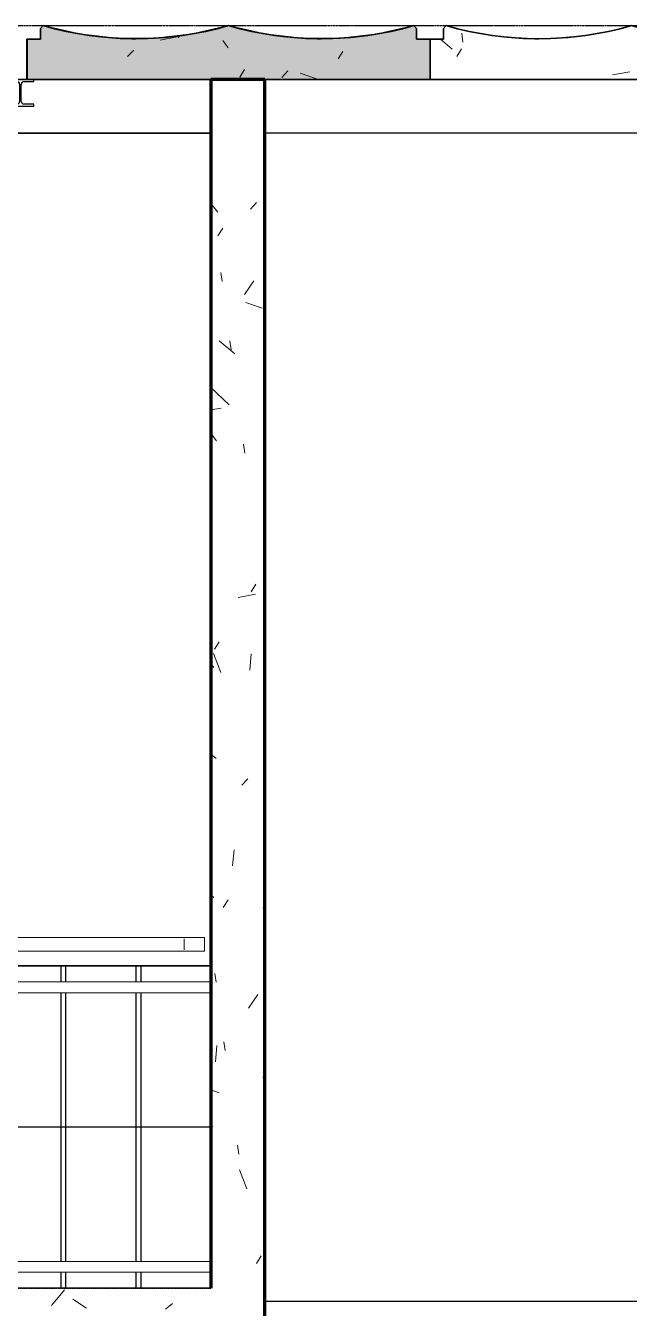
# Model space of a CAD drawing. Header units: millimetres. Extents: x -4391136 to -1798569, y -886572 to -291056.
# Drawn here: x -2498308 to -2496060, y -387986 to -383211 of the extents above; entities that cross this region are included whole.
import ezdxf
from ezdxf.enums import TextEntityAlignment as Align

# ---------------------------------------------------------------- set-up
doc = ezdxf.new("R2010")
doc.units = ezdxf.units.MM
doc.set_wipeout_variables(frame=1)
for name, pattern in [('CENTER', [50.800000000000004, 31.75, -6.35, 6.35, -6.35]), ('TA_GL_000.70000', [1.925, 0.7, -0.175, 0.175, -0.175, 0.7]), ('Xref-C-1-PP17-AR-2214-01-B$0$DPA_Grid _ Level 100', [10, 5.5, -1.6, 1.3, -1.6]), ('Xref-C-1-PP17-AR-2214-01-B$0$Hidden', [7.143800000000001, 4.7625, -2.3813])]:
    doc.linetypes.add(name, pattern=pattern)
doc.layers.add('000 - 0_HIDE_OBJ_FRAMING_DEF_DIMS', color=7, linetype='Continuous', plot=False)
for name, color, linetype in [('000 - 0_SYM_DWG_GRID-BUBBLE_MAIN_COLOR_1', 7, 'Continuous'), ('000 - 0_SYM_DWG_GRIDLINE_MAIN_COLOR_251', 7, 'Continuous'), ('000 - CONCRETE_COL_CUT_COLOR_1', 7, 'Continuous'), ('000 - CONCRETE_COL_HATCH_', 7, 'Continuous'), ('000 - CONCRETE_COL_WIPEOUT_', 7, 'Continuous'), ('000 - EXISTING_PRECAST_CUT_COLOR_4', 7, 'Continuous'), ('000 - GRID', 7, 'CENTER'), ('_PP-Dim', 7, 'Continuous'), ('Xref-C-1-PP17-AR-2214-01-B$0$A-DETL', 7, 'Continuous'), ('Xref-C-1-PP17-AR-2214-01-B$0$A-DETL-MBND', 7, 'Xref-C-1-PP17-AR-2214-01-B$0$Hidden'), ('Xref-C-1-PP17-AR-2214-01-B$0$A-FLOR-E', 7, 'Continuous'), ('Xref-C-1-PP17-AR-2214-01-B$0$A-FLOR-HRAL', 7, 'Continuous'), ('Xref-C-1-PP17-AR-2214-01-B$0$A-GLAZ-CURT', 7, 'Continuous'), ('Xref-C-1-PP17-AR-2214-01-B$0$A-Wall', 7, 'Continuous'), ('Xref-C-1-PP17-AR-2214-01-B$0$A-WALL-PATT', 7, 'Continuous'), ('Xref-C-1-PP17-AR-2214-01-B$0$S-BEAM', 7, 'Continuous'), ('Xref-C-1-PP17-AR-2214-01-B$0$S-COLS', 7, 'Continuous'), ('Xref-C-1-PP17-AR-2214-01-B$0$S-COLS-E', 7, 'Continuous'), ('Xref-C-1-PP17-AR-2214-01-B$0$S-STRS-ANNO', 7, 'Continuous'), ('Xref-C-1-PP17-AR-2214-01-B$0$S-STRS-E', 7, 'Continuous'), ('Xref-C-1-PP17-AR-2214-01-B$0$WALL-E', 7, 'Continuous')]:
    doc.layers.add(name, color=color, linetype=linetype)
doc.styles.add('Arial', font='arial.ttf', dxfattribs={"height": 1500})
doc.styles.add('TA', font='', dxfattribs={"height": 4.5})
doc.styles.get('TA').set_extended_font_data('Cordia New')

# ---------------------------------------------------------------- blocks, each defined once
blk = doc.blocks.new('*U1277')
at = {"layer": '000 - 0_SYM_DWG_GRIDLINE_MAIN_COLOR_251', "color": 7, "linetype": 'ByBlock', "ltscale": 5}
blk.add_line((29.9999999999998, 0), (-560.4999999999969, 6.311186212045594e-14), dxfattribs=at)
at = {"color": 7, "style": 'TA', "flags": 1}
blk.add_attdef('LOCATION', (5.999999999999999, -6.000000000000001), '', height=4.5, rotation=270, dxfattribs=at)
at = {"layer": '000 - 0_SYM_DWG_GRID-BUBBLE_MAIN_COLOR_1', "color": 7, "style": 'Arial'}
blk.add_attdef('GRID-HEAD', text='', height=4.000000000000002, rotation=179.9999999999913, dxfattribs=at).set_placement((73.74999998541176, -3.552713678800501e-15), align=Align.MIDDLE_CENTER)
blk = doc.blocks.new('W-1-PP17-ENT2_REV00_20260526-152343_LOPF_MAIN_DIMS')
at = {"layer": '000 - GRID', "color": 7, "linetype": 'TA_GL_000.70000', "xscale": 50.00000000000036, "yscale": 50.00000000000036, "zscale": 50.00000000000036, "rotation": 180}
blk.add_blockref('*U1277', (-26525, 5.820766091346741e-11), dxfattribs=at)
blk = doc.blocks.new('Xref-C-1-PP17-AR-2214-01-B$0$Handrail Type - Handrail_Internal_-V69-ENTRANCE 2 - LOWER ROOF FLOOR PLAN01-flat-1')
at = {"layer": 'Xref-C-1-PP17-AR-2214-01-B$0$A-FLOR-HRAL', "color": 7, "lineweight": 9}
for p, q in [((-2735542.735888853, -498898.9466707956), (-2735542.735888853, -500278.9466707956)), ((-2735502.735888853, -498898.9466707956), (-2735502.735888853, -500278.9466707956))]:
    blk.add_line(p, q, dxfattribs=at)
blk = doc.blocks.new('Xref-C-1-PP17-AR-2214-01-B$0$Handrail Type - Handrail_Internal_-25764025-ENTRANCE 2 - LOWER ROOF FLOOR PLAN01-flat-1')
at = {"layer": 'Xref-C-1-PP17-AR-2214-01-B$0$A-FLOR-HRAL', "color": 7, "lineweight": 9}
for p, q in [((-2735542.735888856, -498898.9466707961), (-2735542.735888856, -500284.6825953241)), ((-2735502.735888856, -500284.6825953241), (-2735502.735888856, -498898.9466707961))]:
    blk.add_line(p, q, dxfattribs=at)
blk = doc.blocks.new('Xref-C-1-PP17-AR-2214-01-B$0$Handrail Type - Handrail_Internal_-V58-ENTRANCE 2 - LOWER ROOF FLOOR PLAN01-flat-1')
at = {"layer": 'Xref-C-1-PP17-AR-2214-01-B$0$A-FLOR-HRAL', "color": 7, "lineweight": 9}
for p, q in [((-2736582.735888851, -498898.9466707956), (-2736582.735888851, -500278.9466707956)), ((-2736542.735888852, -498898.9466707956), (-2736542.735888852, -500278.9466707956))]:
    blk.add_line(p, q, dxfattribs=at)
blk = doc.blocks.new('Xref-C-1-PP17-AR-2214-01-B$0$Handrail Type - Handrail_Internal_-18879586-ENTRANCE 2 - LOWER ROOF FLOOR PLAN01-flat-1')
at = {"layer": 'Xref-C-1-PP17-AR-2214-01-B$0$A-FLOR-HRAL', "color": 7, "lineweight": 9}
for p, q in [((-2736582.735888854, -498898.9466707961), (-2736582.735888854, -499709.5466478929)), ((-2736542.735888855, -499709.5466478929), (-2736542.735888855, -498898.9466707961))]:
    blk.add_line(p, q, dxfattribs=at)
blk = doc.blocks.new('Xref-C-1-PP17-AR-2214-01-B$0$H-Wide Flange-Column - H100x100x17_2-V80-ENTRANCE 2 - LOWER ROOF FLOOR PLAN01-flat-1')
at = {"layer": 'Xref-C-1-PP17-AR-2214-01-B$0$S-COLS-E', "lineweight": 9}
h = blk.add_hatch(dxfattribs=at)
h.set_pattern_fill('ACET-2D-FP_39', angle=270.0000000000004, style=0, pattern_type=2)
h.set_pattern_definition([(45.00000000000043, (2739892.744999996, 499608.3970000211), (-251.4471713899382, 251.4471713899344), []), (45.00000000000043, (2739892.744999996, 499989.3970000211), (-251.4471713899382, 251.4471713899344), [])])
h.paths.add_polyline_path([(-50.00000000372529, -50.00000000058208), (-46.06587616959587, -50.00000000058208), (-42.00000000372529, -50.00000000058208), (-42.00000000372529, -13.00000000058208), (-39.07106781518087, -5.928932188719045), (-32.00000000372529, -3.000000000582077), (31.99999999627471, -3.000000000582077), (39.07106780819595, -5.928932188719045), (41.99999999627471, -13.00000000058208), (41.99999999627471, -50.00000000058208), (49.99999999627471, -50.00000000058208), (49.99999999627471, 49.99999999941792), (41.99999999627471, 49.99999999941792), (41.99999999627471, 12.99999999941792), (39.07106780819595, 5.928932187554892), (31.99999999627471, 2.999999999417923), (-32.00000000372529, 2.999999999417923), (-39.07106781518087, 5.928932187554892), (-42.00000000372529, 12.99999999941792), (-42.00000000372529, 49.99999999941792), (-50.00000000372529, 49.99999999941792)])
at = {"layer": 'Xref-C-1-PP17-AR-2214-01-B$0$S-COLS', "color": 7}
for p, q in [((-42, 50), (-50, 50)), ((-50, 50), (-50, -50)), ((-42, 13), (-42, 50)), ((50, 50), (42, 50)), ((42, 50), (42, 13)), ((50, -50), (50, 50)), ((32, 3), (-32, 3)), ((-42, -50), (-42, -13)), ((-32, -3), (32, -3)), ((42, -13), (42, -50)), ((-50, -50), (-42, -50)), ((42, -50), (50, -50))]:
    blk.add_line(p, q, dxfattribs=at)
for centre, radius, start, end in [((-32, 13), 9.99999999999999, 180, 270), ((32, 13), 10.00000000000001, 270, 0), ((-32, -13), 10.00000000000001, 90, 180), ((32, -13), 9.99999999999999, 0, 90)]:
    blk.add_arc(centre, radius, start, end, dxfattribs=at)
blk = doc.blocks.new('Xref-C-1-PP17-AR-2214-01-B$0$DPA_Curved type B - Curved Type B-V77-ENTRANCE 2 - LOWER ROOF FLOOR PLAN01-flat-1')
at = {"layer": 'Xref-C-1-PP17-AR-2214-01-B$0$A-GLAZ-CURT', "color": 7}
for p, q in [((-150, 750), (-150, 700.5497539407224)), ((-150, 700.5497539407224), (-150, 750)), ((0, -750), (0, 750)), ((0, 750), (0, -750)), ((-200, -690.0000000000582), (-190, -700.0000000000582)), ((-190, -700.0000000000582), (-200, -690.0000000000582)), ((-190, -700.0000000000582), (-150, -700.0000000000582)), ((-150, -700.0000000000582), (-190, -700.0000000000582)), ((-150, -700.0000000000582), (-150, -750)), ((-150, -750), (-150, -700.0000000000582))]:
    blk.add_line(p, q, dxfattribs=at)
for centre, radius, start, end in [((-1401.480889340397, 344.9999999998836), 1250.032530556695, 0.02523473167566851, 16.02118833147461), ((-1401.480889340397, 344.9999999998836), 1250.032530556695, 0.02523473167566851, 16.02118833147461), ((-1401.480889340397, 344.9999999998836), 1250.032530556696, 354.6848386220066, 0), ((-1401.480889340397, 344.9999999998836), 1250.032530556695, 354.6848386220066, 0), ((-1401.480889263563, -344.9999999998836), 1250.032530482913, 0.02523473167566851, 16.02118833468013), ((-1401.480889263563, -344.9999999998836), 1250.032530482914, 0.02523473167566851, 16.02118833468013), ((-1401.480889263563, -344.9999999998836), 1250.032530482915, 354.6848386220066, 0), ((-1401.480889263563, -344.9999999998836), 1250.032530482913, 354.6848386220066, 0)]:
    blk.add_arc(centre, radius, start, end, dxfattribs=at)
blk = doc.blocks.new('Xref-C-1-PP17-AR-2214-01-B$0$DPA_Curved type B - Curved Type B-V76-ENTRANCE 2 - LOWER ROOF FLOOR PLAN01-flat-1')
at = {"layer": 'Xref-C-1-PP17-AR-2214-01-B$0$A-GLAZ-CURT', "color": 7}
for p, q in [((-150, 750), (-150, 700.5497539407224)), ((-150, 700.5497539407224), (-150, 750)), ((0, -750), (0, 750)), ((0, 750), (0, -750)), ((-200, -690.0000000000582), (-190, -700.0000000000582)), ((-190, -700.0000000000582), (-200, -690.0000000000582)), ((-190, -700.0000000000582), (-150, -700.0000000000582)), ((-150, -700.0000000000582), (-190, -700.0000000000582)), ((-150, -700.0000000000582), (-150, -750)), ((-150, -750), (-150, -700.0000000000582)), ((-150, -750), (-127, -750)), ((-127, -750), (-150, -750))]:
    blk.add_line(p, q, dxfattribs=at)
for centre, radius, start, end in [((-1401.480889340397, 344.9999999998836), 1250.032530556695, 0.02523473167566851, 16.02118833147461), ((-1401.480889340397, 344.9999999998836), 1250.032530556695, 0.02523473167566851, 16.02118833147461), ((-1401.480889340397, 344.9999999998836), 1250.032530556696, 354.6848386220066, 0), ((-1401.480889340397, 344.9999999998836), 1250.032530556695, 354.6848386220066, 0), ((-1401.480889263563, -344.9999999998836), 1250.032530482913, 0.02523473167566851, 16.02118833468013), ((-1401.480889263563, -344.9999999998836), 1250.032530482914, 0.02523473167566851, 16.02118833468013), ((-1401.480889263563, -344.9999999998836), 1250.032530482915, 354.6848386220066, 0), ((-1401.480889263563, -344.9999999998836), 1250.032530482913, 354.6848386220066, 0)]:
    blk.add_arc(centre, radius, start, end, dxfattribs=at)
blk = doc.blocks.new('Xref-C-1-PP17-AR-2214-01-B$0$Top Rail Type - Top Rail_Internal_-V43-ENTRANCE 2 - LOWER ROOF FLOOR PLAN01-flat-1')
at = {"layer": 'Xref-C-1-PP17-AR-2214-01-B$0$A-FLOR-HRAL', "color": 7, "lineweight": 9}
for p, q in [((-2736697.744708746, -498923.3198686002), (-2736747.744708746, -498923.3198686002)), ((-2736747.744708746, -498923.3198686002), (-2736747.744708746, -498998.9466707956)), ((-2736697.744708746, -498923.3198686002), (-2736697.744708746, -498998.9466707956)), ((-2736747.744708746, -498998.9466707956), (-2736747.744708746, -505098.9466707956)), ((-2736697.744708746, -498998.9466707956), (-2736697.744708746, -505098.9466707956))]:
    blk.add_line(p, q, dxfattribs=at)
blk = doc.blocks.new('Xref-C-1-PP17-AR-2214-01-B$0$Top Rail Type - Top Rail_Internal_-18193665-ENTRANCE 2 - LOWER ROOF FLOOR PLAN01-flat-1')
at = {"layer": 'Xref-C-1-PP17-AR-2214-01-B$0$A-FLOR-HRAL', "color": 7, "lineweight": 9}
for p, q in [((-2736747.744708749, -498923.3198686006), (-2736747.744708749, -498998.9466707961)), ((-2736746.892854403, -498923.3198686002), (-2736698.596563088, -498923.3198686002)), ((-2736698.596563088, -498923.3198686002), (-2736746.892854403, -498923.3198686002)), ((-2736697.744708749, -498998.9466707961), (-2736697.744708749, -498923.3198686006)), ((-2736747.744708749, -498998.9466707961), (-2736747.744708749, -505098.9466707961)), ((-2736697.744708749, -505098.9466707961), (-2736697.744708749, -498998.9466707961))]:
    blk.add_line(p, q, dxfattribs=at)
blk = doc.blocks.new('Xref-C-1-PP17-AR-2214-01-B$0$Railing - Railing-18193662-ENTRANCE 2 - LOWER ROOF FLOOR PLAN01-flat-1')
at = {"layer": 'Xref-C-1-PP17-AR-2214-01-B$0$A-FLOR-HRAL', "color": 7, "lineweight": 9}
for p, q in [((-2736702.744708746, -498998.9466707956), (-2736742.744708746, -498998.9466707956)), ((-2736742.744708745, -498998.9466707956), (-2736702.744708745, -498998.9466707956)), ((-2736702.744708746, -498998.9466707956), (-2736742.744708746, -498998.9466707956)), ((-2736742.744708745, -498998.9466707956), (-2736702.744708745, -498998.9466707956))]:
    blk.add_line(p, q, dxfattribs=at)
blk = doc.blocks.new('Xref-C-1-PP17-AR-2214-01-B$0$DPA_Curved type B - Curved Type B-V26-ENTRANCE 2 - LOWER ROOF FLOOR PLAN01-flat-1')
at = {"layer": 'Xref-C-1-PP17-AR-2214-01-B$0$A-GLAZ-CURT', "lineweight": 9}
h = blk.add_hatch(dxfattribs=at)
h.set_pattern_fill('ACET-2D-FP_17', angle=90, style=0, pattern_type=2)
h.set_pattern_definition([(49.99999999999999, (2739942.745000001, 497333.3970000008), (-459.0337474724126, 385.1750482020262), [76.2, -838.2]), (355, (2739942.745000001, 497333.3970000008), (65.28252745750682, 746.1827032957547), [60.96000000000002, -670.5600000000001]), (100.451, (2740003.473000001, 497328.0840000007), (-693.3830033246076, -127.8976821547151), [64.76000000000005, -712.3600000000005]), (46.18400000000002, (2739942.745000001, 497536.5970000007), (-648.57248621923, 622.3064181256742), [114.3, -1257.299999999999]), (96.63599999999998, (2740033.104, 497522.5830000007), (-1050.534318683824, -122.2199233656637), [97.14000000000117, -1068.540000000013]), (351.184, (2739942.745000001, 497536.5970000007), (172.1971373415032, 1110.274966525139), [91.44000000000007, -1005.840000000001]), (21.00000000000002, (2740044.345000001, 497485.7970000007), (-214.7433929342338, 559.4256646482162), [76.20000000000027, -838.2000000000031]), (326, (2740044.345000001, 497485.7970000007), (418.8539380654042, 620.9765000836201), [60.95999999999974, -670.559999999997]), (71.45100000000002, (2740094.883, 497451.7080000007), (-668.4524660190125, 224.2969172171013), [64.75999999999986, -712.3599999999984]), (37.50000000000001, (2739942.745000001, 497333.3970000008), (-158.7692420154775, 206.9121046213362), [33.528, -628.904, 33.528, -1320.292]), (37.50000000000001, (2739942.745000001, 497333.3970000008), (-158.7692420154775, 206.9121046213362), [-695.96, -647.192, 33.528, -639.572]), (7.499999999999995, (2739942.745000001, 497333.3970000008), (-47.30360574389218, 359.3065578758988), [33.52799999999999, -354.5839999999999, 33.52799999999999, -870.204]), (7.499999999999995, (2739942.745000001, 497333.3970000008), (-47.30360574389218, 359.3065578758988), [-421.64, -613.6639999999999, 33.52799999999999, -223.012]), (327.5, (2739716.177, 497333.3970000008), (146.1911639370438, 229.474161533996), [33.52800000000036, -220.4720000000024, -1844.04000000002]), (327.5, (2739716.177, 497333.3970000008), (146.1911639370438, 229.474161533996), [-254.0000000000028, 33.52800000000036, -758.9520000000082, -1051.560000000011]), (327.5, (2739716.177, 497333.3970000008), (146.1911639370438, 229.474161533996), [-1046.480000000011, 33.52800000000036, -1018.032000000011]), (317.5, (2739614.577000001, 497333.3970000008), (321.0978918266118, 350.4168590258025), [33.52799999999964, -296.6719999999968, 33.52799999999964, -1239.519999999987]), (317.5, (2739614.577000001, 497333.3970000008), (321.0978918266118, 350.4168590258025), [-363.7279999999961, -492.7599999999947, 33.52799999999964, -713.2319999999922])])
h.paths.add_polyline_path([(-150.000000002794, -750.0000000005821), (-2.793967723846436e-09, -750.0000000005821), (-2.793967723846436e-09, 749.9999999994761), (-150.000000002794, 749.9999999994761), (-150.000000002794, 699.999999999709), (-190.0000000032596, 699.999999999709), (-200.000000002794, 689.9999999996508), (-173.1051923595369, 576.6775226686732), (-156.8743433966301, 461.3437718037749), (-151.448358786758, 344.9999999995925), (-156.8743433966301, 228.6562281954684), (-173.1051923595369, 113.3224773305701), (-200.000000002794, -4.074536263942719e-10), (-173.1051923576742, -113.3224773312686), (-156.8743433943018, -228.6562281962251), (-151.4483587830327, -345.0000000004657), (-156.8743433943018, -461.3437718048226), (-173.1051923576742, -576.6775226697791), (-200.000000002794, -690.0000000006403), (-190.0000000032596, -700.0000000005821), (-150.000000002794, -700.0000000005821)])
at = {"layer": 'Xref-C-1-PP17-AR-2214-01-B$0$A-GLAZ-CURT', "color": 7, "lineweight": 35}
for p, q in [((0, 750), (-150, 750)), ((-150, 750), (-150, 700.0000000002328)), ((0, -750), (0, 750)), ((-190, 700.0000000002328), (-200, 690.0000000002328)), ((-150, 700.0000000002328), (-190, 700.0000000002328)), ((-200, -690.0000000000582), (-190, -700.0000000000582)), ((-190, -700.0000000000582), (-150, -700.0000000000582)), ((-150, -700.0000000000582), (-150, -750)), ((-150, -750), (0, -750))]:
    blk.add_line(p, q, dxfattribs=at)
for centre, radius, start, end in [((-1401.480889340397, 344.9999999998836), 1250.032530556695, 343.9788116685254, 16.02118833147461), ((-1401.480889263563, -344.9999999998836), 1250.032530482913, 343.9788116653198, 16.02118833468013)]:
    blk.add_arc(centre, radius, start, end, dxfattribs=at)
blk = doc.blocks.new('Xref-C-1-PP17-AR-2214-01-B$0$DPA_Curved type B - Curved Type B-31237760-ENTRANCE 2 - LOWER ROOF FLOOR PLAN01-flat-1')
at = {"layer": 'Xref-C-1-PP17-AR-2214-01-B$0$A-GLAZ-CURT', "lineweight": 9}
h = blk.add_hatch(dxfattribs=at)
h.set_pattern_fill('ACET-2D-FP_16', angle=90, style=0, pattern_type=2)
h.set_pattern_definition([(49.99999999999999, (2739942.745000001, 498833.3970000008), (-459.0337474724126, 385.1750482020262), [76.2, -838.2]), (355, (2739942.745000001, 498833.3970000008), (65.28252745750682, 746.1827032957547), [60.96000000000002, -670.5600000000001]), (100.451, (2740003.473000001, 498828.0840000007), (-693.3830033246076, -127.8976821547151), [64.76000000000005, -712.3600000000005]), (46.18400000000002, (2739942.745000001, 499036.5970000007), (-648.57248621923, 622.3064181256742), [114.3, -1257.299999999999]), (96.63599999999998, (2740033.104, 499022.5830000007), (-1050.534318683824, -122.2199233656637), [97.14000000000117, -1068.540000000013]), (351.184, (2739942.745000001, 499036.5970000007), (172.1971373415032, 1110.274966525139), [91.44000000000007, -1005.840000000001]), (21.00000000000002, (2740044.345000001, 498985.7970000007), (-214.7433929342338, 559.4256646482162), [76.20000000000027, -838.2000000000031]), (326, (2740044.345000001, 498985.7970000007), (418.8539380654042, 620.9765000836201), [60.95999999999974, -670.559999999997]), (71.45100000000002, (2740094.883, 498951.7080000007), (-668.4524660190125, 224.2969172171013), [64.75999999999986, -712.3599999999984]), (37.50000000000001, (2739942.745000001, 498833.3970000008), (-158.7692420154775, 206.9121046213362), [33.528, -628.904, 33.528, -1320.292]), (37.50000000000001, (2739942.745000001, 498833.3970000008), (-158.7692420154775, 206.9121046213362), [-695.96, -647.192, 33.528, -639.572]), (7.499999999999995, (2739942.745000001, 498833.3970000008), (-47.30360574389218, 359.3065578758988), [33.52799999999999, -354.5839999999999, 33.52799999999999, -870.204]), (7.499999999999995, (2739942.745000001, 498833.3970000008), (-47.30360574389218, 359.3065578758988), [-421.64, -613.6639999999999, 33.52799999999999, -223.012]), (327.5, (2739716.177, 498833.3970000008), (146.1911639370438, 229.474161533996), [33.52800000000036, -220.4720000000024, -1844.04000000002]), (327.5, (2739716.177, 498833.3970000008), (146.1911639370438, 229.474161533996), [-254.0000000000028, 33.52800000000036, -758.9520000000082, -1051.560000000011]), (327.5, (2739716.177, 498833.3970000008), (146.1911639370438, 229.474161533996), [-1046.480000000011, 33.52800000000036, -1018.032000000011]), (317.5, (2739614.577000001, 498833.3970000008), (321.0978918266118, 350.4168590258025), [33.52799999999964, -296.6719999999968, 33.52799999999964, -1239.519999999987]), (317.5, (2739614.577000001, 498833.3970000008), (321.0978918266118, 350.4168590258025), [-363.7279999999961, -492.7599999999947, 33.52799999999964, -713.2319999999922])])
h.paths.add_polyline_path([(-150.000000002794, -724.9999979925924), (-150.000000002794, -750.0000000004657), (-2.793967723846436e-09, -750.0000000004657), (-2.793967723846436e-09, 749.9999999995343), (-150.000000002794, 749.9999999995343), (-150.000000002794, 699.9999999997672), (-190.0000000032596, 699.9999999997672), (-200.000000002794, 689.999999999709), (-173.1051923595369, 576.6775226687314), (-156.8743433966301, 461.3437718038913), (-151.448358786758, 344.9999999996508), (-156.8743433966301, 228.6562281955266), (-173.1051923595369, 113.3224773306283), (-200.000000002794, -3.492459654808044e-10), (-173.1051923576742, -113.3224773312104), (-156.8743433943018, -228.6562281961669), (-151.4483587830327, -345.0000000004075), (-156.8743433943018, -461.3437718047644), (-173.1051923576742, -576.6775226697209), (-200.000000002794, -690.0000000005821), (-190.0000000032596, -700.0000000005239), (-150.000000002794, -700.0000000005239)])
at = {"layer": 'Xref-C-1-PP17-AR-2214-01-B$0$A-GLAZ-CURT', "color": 7, "lineweight": 35}
for p, q in [((0, 750), (-150, 750)), ((-150, 750), (-150, 700.0000000002328)), ((0, -750), (0, 750)), ((-190, 700.0000000002328), (-200, 690.0000000002328)), ((-150, 700.0000000002328), (-190, 700.0000000002328)), ((-200, -690.0000000000582), (-190, -700.0000000000582)), ((-190, -700.0000000000582), (-150, -700.0000000000582)), ((-150, -700.0000000000582), (-150, -750)), ((-150, -750), (0, -750))]:
    blk.add_line(p, q, dxfattribs=at)
for centre, radius, start, end in [((-1401.480889340397, 344.9999999998836), 1250.032530556695, 343.9788116685254, 16.02118833147461), ((-1401.480889263563, -344.9999999998836), 1250.032530482913, 343.9788116653198, 16.02118833468013)]:
    blk.add_arc(centre, radius, start, end, dxfattribs=at)
blk = doc.blocks.new('*U2743')
at = {"layer": '000 - CONCRETE_COL_HATCH_'}
h = blk.add_hatch(dxfattribs=at)
h.set_pattern_fill('AR-CONC', scale=0.04)
h.set_pattern_definition([(49.99999999999999, (-28500.00000008097, -835267.6043126876), (7.28738675984016, -0.6375634215561234), [0.762, -8.382000000000001]), (355, (-28500.00000008097, -835267.6043126876), (-1.409736856998774, 7.642273809561406), [0.6096, -6.7056233668]), (100.4514447, (-28499.39271980097, -835267.6574428276), (5.877649883614131, 7.004710076487804), [0.6476003519999999, -7.123609783999998]), (46.18420000000001, (-28500.00000008097, -835265.5723126876), (10.8431616356852, -1.681693117309086), [1.143, -12.573]), (96.63555760999992, (-28499.09640408098, -835265.7124526877), (9.49616536206012, 9.897044983908861), [0.9714009256, -10.6854243264]), (351.1841511700001, (-28500.00000008097, -835265.5723126876), (9.496165362599081, 9.897044983421306), [0.9143986828, -10.0583892768]), (21, (-28498.98400008097, -835266.0803126877), (6.064575650765299, -4.090607927483505), [0.762, -8.382000000000001]), (326.0000000000001, (-28498.98400008097, -835266.0803126877), (2.472081133905883, 7.367518644892771), [0.6096, -6.7056]), (71.45144499999999, (-28498.47861877699, -835266.4211966837), (8.536656771148646, 3.27691075543621), [0.6476003520000001, -7.123597503999999]), (37.50000000000001, (-28500.00000008097, -835267.6043126876), (0.1235441300236727, 3.382201554926124), [0, -6.62432, 0, -6.807200000000001, 0, -6.731000000000001]), (7.499999999999999, (-28500.00000008097, -835267.6043126876), (2.67278650041223, 4.00722299272478), [0, -3.88112, 0, -6.47192, 0, -2.5654]), (327.5, (-28502.26568008099, -835267.6043126876), (5.423623806674856, -0.2291497597069377), [0, -2.54, 0, -7.9248, 0, -10.5156]), (317.5, (-28503.28168008096, -835267.6043126876), (5.925167255440722, 1.017059641333321), [0, -3.302, 0, -5.26288, 0, -7.4676])])
h.paths.add_polyline_path([(-1.667805984044525e-10, 1.091393642127514e-11), (-3000, 0), (-3000, 300), (-2900, 300), (-2900, 380), (-2879.999999970198, 400.0000000296859), (-2607.479662375525, 338.0001073109452), (-2329.74201360438, 306.8052372229286), (-2050.25798639562, 306.8052372229286), (-1772.520337624475, 338.0001073109452), (-1500.00000014063, 400.0000000043074), (-1227.479661714286, 338.0001072030282), (-949.7420133808628, 306.8052372162929), (-670.2579866191372, 306.8052372162929), (-392.5203382857144, 338.0001072030282), (-119.9999999776483, 399.9999999774154), (-100, 380), (-100, 300), (0, 300)])
at = {"layer": '000 - CONCRETE_COL_CUT_COLOR_1', "color": 7, "lineweight": -2}
blk.add_lwpolyline([(-1.667805984044525e-10, 1.091393642127514e-11), (-3000, 0), (-3000, 300), (-2900, 300), (-2900, 380), (-2879.999999970198, 400.0000000296859), (-2607.479662375525, 338.0001073109452), (-2329.74201360438, 306.8052372229286), (-2050.25798639562, 306.8052372229286), (-1772.520337624475, 338.0001073109452), (-1500.00000014063, 400.0000000043074), (-1227.479661714286, 338.0001072030282), (-949.7420133808628, 306.8052372162929), (-670.2579866191372, 306.8052372162929), (-392.5203382857144, 338.0001072030282), (-119.9999999776483, 399.9999999774154), (-100, 380), (-100, 300), (0, 300), (0, 300), (0, 300), (0, 300), (0, 300), (0, 300), (0, 300), (0, 300), (0, 300), (0, 300), (0, 300), (0, 300), (0, 300), (0, 300), (0, 300), (0, 300), (0, 300), (0, 300), (0, 300), (0, 300), (0, 300), (0, 300), (0, 300), (0, 300), (0, 300), (0, 300), (0, 300), (0, 300), (0, 300), (0, 300)], close=True, dxfattribs=at)
blk = doc.blocks.new('W-1-PP17-ENT2_REV00_20260526-152612_EX_LOPF-1')
at = {"layer": 'Xref-C-1-PP17-AR-2214-01-B$0$A-WALL-PATT', "lineweight": 9}
h = blk.add_hatch(dxfattribs=at)
h.set_pattern_fill('ACET-2D-FP_2', angle=-39.99999999997263, style=0, pattern_type=2)
h.set_pattern_definition([(320.0000000000273, (-2249.999891344458, -2450.004851533624), (385.17504819663, 459.0337474662813), [76.20000000168636, -838.2000000185501]), (265.0000000000273, (-2249.999891344458, -2450.004851533624), (746.182703292987, -65.28252745699113), [60.95999998934603, -670.559999882806]), (10.45100000002732, (-2255.312746680807, -2510.732349573227), (-127.8976821521067, 693.3830033084379), [64.7599999979222, -712.3599999771443]), (316.1840000000274, (-2046.799709689803, -2450.004275918996), (622.306418101827, 648.5724861947823), [114.3000000090041, -1257.300000099045]), (6.636000000027357, (-2060.813792571891, -2540.364465571532), (-122.2199233644646, 1050.534318669234), [97.13999999808287, -1068.539999978911]), (261.1840000000274, (-2046.799709689803, -2450.004275918996), (1110.274966523866, -172.1971373409029), [91.44000001127156, -1005.840000123987]), (291.0000000000273, (-2097.600011015311, -2551.604380768316), (559.4256646492287, 214.7433929350229), [76.20000000026221, -838.2000000028844]), (236.0000000000273, (-2097.600011015311, -2551.604380768316), (620.9765001018534, -418.8539380771107), [60.96000000798914, -670.5600000878804]), (341.4510000000274, (-2131.688417448662, -2602.142433825007), (224.2969171917646, 668.4524659444579), [64.76000000175954, -712.3600000193549]), (307.5000000000274, (-2249.999891344458, -2450.004851533624), (206.9121046008077, 158.7692419998349), [33.52799999595496, -628.903999924125, 33.52799999595496, -1320.291999840711]), (307.5000000000274, (-2249.999891344458, -2450.004851533624), (206.9121046008077, 158.7692419998349), [-695.9599999160349, -647.1919999219185, 33.52799999595496, -639.5719999228379]), (277.5000000000274, (-2249.999891344458, -2450.004851533624), (359.3065578895622, 47.30360574601231), [33.52800000462985, -354.5840000489641, 33.52800000462985, -870.2040001201656]), (277.5000000000274, (-2249.999891344458, -2450.004851533624), (359.3065578895622, 47.30360574601231), [-421.6400000582238, -613.6640000847401, 33.52800000462985, -223.0120000307955]), (237.5000000000274, (-2249.999913494103, -2223.43703840446), (229.4741615089589, -146.1911639207974), [33.52800000332775, -220.4720000218826, 33.52800000332775, -1810.5120001797]), (237.5000000000274, (-2249.999913494103, -2223.43703840446), (229.4741615089589, -146.1911639207974), [-287.5280000285381, -758.9520000753286, 33.52800000332775, -1018.032000101043]), (227.5000000000274, (-2249.999941535294, -2121.835860139283), (350.416859014542, -321.097891815938), [33.52800000205954, -296.6720000182238, 33.52800000205954, -1239.52000007614]), (227.5000000000274, (-2249.999941535294, -2121.835860139283), (350.416859014542, -321.097891815938), [-363.7280000223428, -492.7600000302689, 33.52800000205954, -713.2320000438118])])
h.paths.add_polyline_path([(-2250.000000002328, -3177.975070477522), (-2250.000000002328, -3334.503541353683), (-2250.000000002328, -4699.999999995867), (-2050.000000002328, -4699.999999995867), (-2050.000000002328, -200.0088198898011), (-2250.000000002328, -200.0088198898011)])
h = blk.add_hatch(dxfattribs=at)
h.set_pattern_fill('ACET-2D-FP_20', angle=-40.00000000001929, style=0, pattern_type=2)
h.set_pattern_definition([(49.99999999998066, (-2944.750092132948, -4900.000010718184), (-459.033747442358, 385.1750481771305), [76.19999999489092, -838.1999999438001]), (354.9999999999807, (-2944.750092132948, -4900.000010718184), (65.28252746094925, 746.1827033320443), [60.95999999902279, -670.5599999892506]), (100.4509999999806, (-2884.021828048863, -4905.313508841733), (-693.3830033237465, -127.8976821540858), [64.760000009727, -712.360000106997]), (46.18399999998068, (-2944.749901702628, -4696.800471851195), (-648.5724861597413, 622.3064180691725), [114.2999999805889, -1257.299999786477]), (96.63599999998067, (-2854.39047809504, -4710.813911945152), (-1050.53431868169, -122.2199233649302), [97.13999998684996, -1068.539999855349]), (351.1839999999806, (-2944.749901702628, -4696.800471851195), (172.1971373298435, 1110.274966447614), [91.43999999912084, -1005.839999990329]), (20.99999999998068, (-2843.150562898722, -4747.600130389037), (-214.7433929590627, 559.4256647136064), [76.20000000503082, -838.200000055339]), (325.9999999999807, (-2843.150562898722, -4747.600130389037), (418.8539380778092, 620.9765001013877), [60.9599999951956, -670.5599999471516]), (71.45099999998068, (-2792.612509841099, -4781.688536822388), (-668.4524659854361, 224.2969172061419), [64.75999999221385, -712.3599999143522]), (37.49999999998067, (-2944.750092132948, -4900.000010718184), (-158.7692420319073, 206.91210464295), [33.52799999703571, -628.9039999443971, 33.52799999703571, -1320.29199988327]), (37.49999999998067, (-2944.750092132948, -4900.000010718184), (-158.7692420319073, 206.91210464295), [-695.9599999384686, -647.1919999427803, 33.52799999703571, -639.571999943454]), (7.499999999980671, (-2944.750092132948, -4900.000010718184), (-47.30360575212411, 359.3065579393879), [33.52799999999587, -354.5839999999563, 33.52799999999587, -870.203999999893]), (7.499999999980671, (-2944.750092132948, -4900.000010718184), (-47.30360575212411, 359.3065579393879), [-421.6399999999481, -613.6639999999245, 33.52799999999587, -223.0119999999726]), (327.4999999999807, (-3171.317905262113, -4900.000032866898), (146.1911639366298, 229.4741615331733), [33.52800000003585, -220.4720000002358, 33.52800000003585, -1810.512000001937]), (327.4999999999807, (-3171.317905262113, -4900.000032866898), (146.1911639366298, 229.4741615331733), [-287.5280000003075, -758.9520000008117, 33.52800000003585, -1018.032000001089]), (317.4999999999807, (-3272.917674696073, -4899.999937651737), (321.0978918577311, 350.4168590595947), [33.52800000457609, -296.6720000404915, 33.52800000457609, -1239.520000169177]), (317.4999999999807, (-3272.917674696073, -4899.999937651737), (321.0978918577311, 350.4168590595947), [-363.7280000496437, -492.7600000672547, 33.52800000457609, -713.2320000973459])])
h.paths.add_polyline_path([(-3839.500000002328, -4743.259779239597), (-3839.500000002328, -4899.999999996799), (-2050.000000002328, -4899.788250115758), (-2050.000000002328, -4699.999999995867), (-3839.500000002328, -4699.999999995867)])
at = {"layer": '000 - 0_HIDE_OBJ_FRAMING_DEF_DIMS', "color": 7, "linetype": 'Xref-C-1-PP17-AR-2214-01-B$0$DPA_Grid _ Level 100'}
blk.add_line((-29475.61840735516, 4.074536263942719e-10), (7016.002662105951, 4.074536263942719e-10), dxfattribs=at)
at = {"layer": 'Xref-C-1-PP17-AR-2214-01-B$0$A-DETL', "color": 7, "lineweight": 9}
blk.add_line((-2359.500000001863, -4099.999999999593), (-8459.500000001863, -4099.999999999593), dxfattribs=at)
at = {"layer": 'Xref-C-1-PP17-AR-2214-01-B$0$A-DETL-MBND', "color": 7}
for p, q in [((-13434.99999984959, -199.9999999986612), (970.0000017015263, -199.9999999986612)), ((-8520.000000001863, -4699.999999999593), (-2250.000000001863, -4699.999999999593))]:
    blk.add_line(p, q, dxfattribs=at)
at = {"layer": 'Xref-C-1-PP17-AR-2214-01-B$0$A-FLOR-E', "color": 7}
for p, q in [((-7230.000000001863, -399.9999999986612), (-2250.000000001863, -399.9999999986612)), ((-2250.000000001863, -4699.999999998661), (-2250.000000001863, -399.9999999986612)), ((469.9999999981374, -399.9999999986612), (-2050.000000001863, -399.9999999986612)), ((-2050.000000001863, -4749.999999999593), (-2050.000000001863, -399.9999999986612)), ((-8470.000000001863, -3500.000000000058), (-2250.000000001863, -3500.000000000058)), ((-579.9999982984737, -4749.999999999593), (-2050.000000001863, -4749.999999999593))]:
    blk.add_line(p, q, dxfattribs=at)
at = {"layer": 'Xref-C-1-PP17-AR-2214-01-B$0$A-Wall', "color": 7, "lineweight": 70}
for p, q in [((-2250.000000001863, -200.0088198921294), (-2250.000000001863, -4699.999999999593)), ((-2050.000000001863, -200.0088198921294), (-2250.000000001863, -200.0088198921294)), ((-2050.000000001863, -4899.999999999593), (-2050.000000001863, -200.0088198921294))]:
    blk.add_line(p, q, dxfattribs=at)
at = {"layer": 'Xref-C-1-PP17-AR-2214-01-B$0$S-BEAM', "color": 7}
for p, q in [((-2250.000000001863, -599.9999999986612), (-2250.000000001863, -3150.008819893061)), ((-2250.000000001863, -3300.000000000058), (-2250.000000001863, -4699.999999998661)), ((-8470.000000001863, -3500.008819893526), (-2250.000000001863, -3500.008819893526))]:
    blk.add_line(p, q, dxfattribs=at)
at = {"layer": 'Xref-C-1-PP17-AR-2214-01-B$0$S-STRS-ANNO', "color": 7}
blk.add_line((-2250.000000001863, -4100.008819893061), (-8470.000000001863, -4100.008819893061), dxfattribs=at)
at = {"layer": 'Xref-C-1-PP17-AR-2214-01-B$0$S-STRS-E', "color": 7}
for p, q in [((-2250.000000001863, -3500.008819893526), (-8470.000000001863, -3500.008819893526)), ((-2808.000000001863, -3560.008819893992), (-2808.000000001863, -3500.008819893526)), ((-2790.000000001863, -3560.008819893992), (-2790.000000001863, -3500.008819893526)), ((-2528.000000001863, -3560.008819893992), (-2528.000000001863, -3500.008819893526)), ((-2510.000000001863, -3560.008819893992), (-2510.000000001863, -3500.008819893526)), ((-2808.000000001863, -4600.008819892595), (-2808.000000001863, -3600.008819893526)), ((-2790.000000001863, -4600.008819892595), (-2790.000000001863, -3600.008819893526)), ((-2528.000000001863, -4600.008819892595), (-2528.000000001863, -3600.008819893526)), ((-2510.000000001863, -4600.008819892595), (-2510.000000001863, -3600.008819893526)), ((-2808.000000001863, -4699.999999999593), (-2808.000000001863, -4640.008819892129)), ((-2790.000000001863, -4699.999999999593), (-2790.000000001863, -4640.008819892129)), ((-2528.000000001863, -4699.999999999593), (-2528.000000001863, -4640.008819892129)), ((-2510.000000001863, -4699.999999999593), (-2510.000000001863, -4640.008819892129)), ((-2250.000000001863, -4699.999999999593), (-8520.000000001863, -4699.999999999593))]:
    blk.add_line(p, q, dxfattribs=at)
at = {"layer": 'Xref-C-1-PP17-AR-2214-01-B$0$WALL-E', "color": 7}
for p, q in [((-2250.000000001863, -399.9999999986612), (-7230.000000001863, -399.9999999986612)), ((469.9999999981374, -399.9999999986612), (-2050.000000001863, -399.9999999986612)), ((-2250.000000001863, -3500.000000000058), (-7680.500000001863, -3500.000000000058)), ((-2050.000000001863, -4749.999999999593), (-2050.000000001863, -4899.788250118552)), ((-579.9999982984737, -4749.999999999593), (-2050.000000001863, -4749.999999999593))]:
    blk.add_line(p, q, dxfattribs=at)
at = {"color": 7, "rotation": 270}
for name, p in [('Xref-C-1-PP17-AR-2214-01-B$0$DPA_Curved type B - Curved Type B-V76-ENTRANCE 2 - LOWER ROOF FLOOR PLAN01-flat-1', (-2184.99999969732, -199.9999999986612)), ('Xref-C-1-PP17-AR-2214-01-B$0$DPA_Curved type B - Curved Type B-31237760-ENTRANCE 2 - LOWER ROOF FLOOR PLAN01-flat-1', (-2184.450245756656, -199.9999999986612)), ('Xref-C-1-PP17-AR-2214-01-B$0$DPA_Curved type B - Curved Type B-V77-ENTRANCE 2 - LOWER ROOF FLOOR PLAN01-flat-1', (-684.9999996973202, -199.9999999986612)), ('Xref-C-1-PP17-AR-2214-01-B$0$DPA_Curved type B - Curved Type B-V26-ENTRANCE 2 - LOWER ROOF FLOOR PLAN01-flat-1', (-684.4502457566559, -199.9999999986612)), ('Xref-C-1-PP17-AR-2214-01-B$0$H-Wide Flange-Column - H100x100x17_2-V80-ENTRANCE 2 - LOWER ROOF FLOOR PLAN01-flat-1', (-2959.450243748724, -249.9999999986612)), ('Xref-C-1-PP17-AR-2214-01-B$0$Top Rail Type - Top Rail_Internal_-V43-ENTRANCE 2 - LOWER ROOF FLOOR PLAN01-flat-1', (496648.9466707949, -2740142.744708746)), ('Xref-C-1-PP17-AR-2214-01-B$0$Top Rail Type - Top Rail_Internal_-18193665-ENTRANCE 2 - LOWER ROOF FLOOR PLAN01-flat-1', (496648.9466707949, -2740142.744708746)), ('Xref-C-1-PP17-AR-2214-01-B$0$Railing - Railing-18193662-ENTRANCE 2 - LOWER ROOF FLOOR PLAN01-flat-1', (496648.9466707949, -2740142.744708746)), ('Xref-C-1-PP17-AR-2214-01-B$0$Handrail Type - Handrail_Internal_-V58-ENTRANCE 2 - LOWER ROOF FLOOR PLAN01-flat-1', (496648.9466707949, -2740142.744708746)), ('Xref-C-1-PP17-AR-2214-01-B$0$Handrail Type - Handrail_Internal_-18879586-ENTRANCE 2 - LOWER ROOF FLOOR PLAN01-flat-1', (496648.9466707949, -2740142.744708746)), ('Xref-C-1-PP17-AR-2214-01-B$0$Handrail Type - Handrail_Internal_-V69-ENTRANCE 2 - LOWER ROOF FLOOR PLAN01-flat-1', (496648.9466707949, -2740142.744708746)), ('Xref-C-1-PP17-AR-2214-01-B$0$Handrail Type - Handrail_Internal_-25764025-ENTRANCE 2 - LOWER ROOF FLOOR PLAN01-flat-1', (496648.9466707949, -2740142.744708746))]:
    blk.add_blockref(name, p, dxfattribs=at)
at = {"layer": '000 - EXISTING_PRECAST_CUT_COLOR_4', "color": 7, "xscale": 0.5, "yscale": 0.5, "zscale": 0.5}
blk.add_blockref('*U2743', (-1434.99999969732, -199.9999999986612), dxfattribs=at)

msp = doc.modelspace()

# ---------------------------------------------------------------- block references
at = {"layer": '_PP-Dim', "color": 7}
msp.add_blockref('W-1-PP17-ENT2_REV00_20260526-152343_LOPF_MAIN_DIMS', (-2495367.514610203, -383210.8748381315), dxfattribs=at)

# ---------------------------------------------------------------- next in the draw order: block references
msp.add_blockref('W-1-PP17-ENT2_REV00_20260526-152612_EX_LOPF-1', (-2495367.514610203, -383210.8748381315), dxfattribs=at)

doc.saveas('drawing.dxf')
